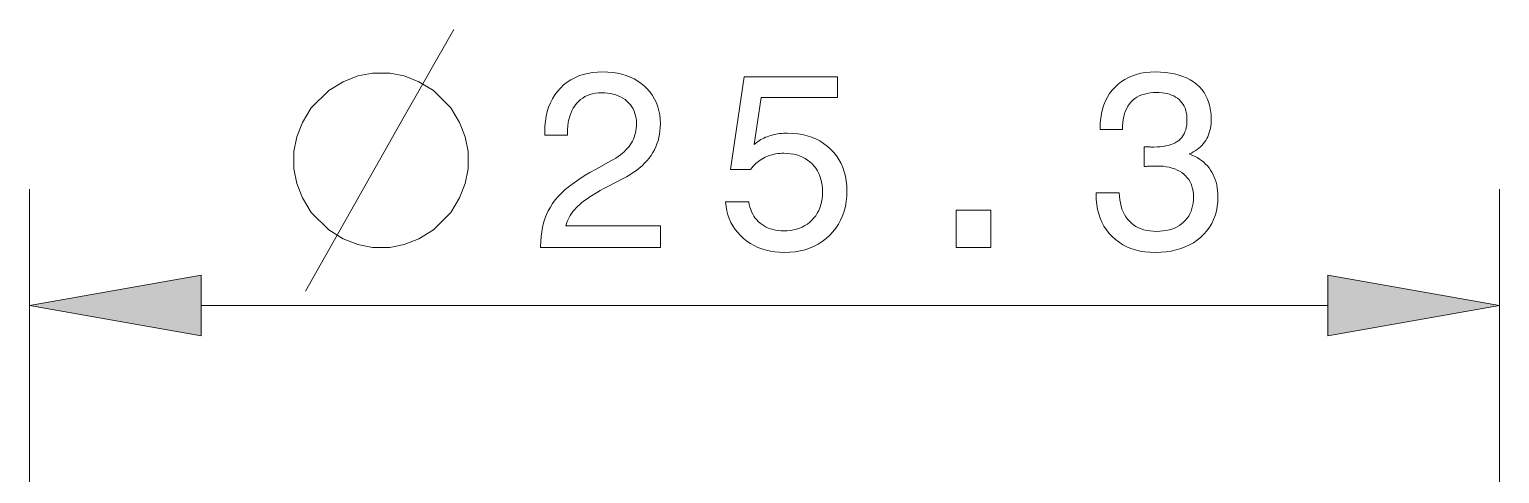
# Model space of a CAD drawing. Extents: x 0 to 297, y 0 to 547.
# Drawn here: x 132.95 to 158.25, y 359.21 to 366.85 of the extents above; entities that cross this region are included whole.
import ezdxf

# ---------------------------------------------------------------- set-up
doc = ezdxf.new("R2010")
doc.units = 0

msp = doc.modelspace()

# ---------------------------------------------------------------- linework, layer by layer
at = {"color": 7, "lineweight": 13}
for p, q in [((132.95, 329.858), (132.95, 364.099)), ((158.25, 329.858), (158.25, 364.099))]:
    msp.add_line(p, q, dxfattribs=at)
at = {"color": 7, "lineweight": 13, "ltscale": 0.484779}
msp.add_line((135.905, 362.099), (155.296, 362.099), dxfattribs=at)
at = {"color": 7, "lineweight": 13}
msp.add_lwpolyline([(137.702, 362.349), (139.402, 365.349), (140.252, 366.849)], dxfattribs=at)
for points in [[(139.152, 366.099), (138.852, 366.099), (138.602, 366.049), (138.352, 365.949), (138.102, 365.799), (137.802, 365.499), (137.652, 365.249), (137.552, 364.999), (137.502, 364.749), (137.502, 364.449), (137.552, 364.199), (137.652, 363.949), (137.802, 363.699), (138.102, 363.399), (138.352, 363.249), (138.602, 363.149), (138.852, 363.099), (139.152, 363.099), (139.402, 363.149), (139.652, 363.249), (139.902, 363.399), (140.202, 363.699), (140.352, 363.949), (140.452, 364.199), (140.502, 364.449), (140.502, 364.749), (140.452, 364.999), (140.352, 365.249), (140.202, 365.499), (139.902, 365.799), (139.652, 365.949), (139.402, 366.049)], [(141.748, 363.099), (141.748, 363.112), (141.75, 363.199), (141.756, 363.284), (141.767, 363.366), (141.781, 363.444), (141.8, 363.52), (141.823, 363.593), (141.849, 363.663), (141.88, 363.73), (141.916, 363.794), (141.955, 363.855), (141.999, 363.915), (142.051, 363.974), (142.109, 364.034), (142.173, 364.093), (142.245, 364.152), (142.323, 364.211), (142.407, 364.27), (142.499, 364.329), (142.596, 364.388), (142.701, 364.446), (142.956, 364.586), (143.001, 364.611), (143.043, 364.637), (143.083, 364.663), (143.12, 364.69), (143.155, 364.718), (143.187, 364.746), (143.217, 364.775), (143.244, 364.804), (143.269, 364.834), (143.291, 364.865), (143.311, 364.896), (143.329, 364.929), (143.345, 364.963), (143.359, 364.997), (143.37, 365.033), (143.38, 365.07), (143.387, 365.108), (143.393, 365.147), (143.396, 365.187), (143.397, 365.229), (143.395, 365.275), (143.39, 365.32), (143.382, 365.363), (143.371, 365.404), (143.356, 365.444), (143.338, 365.481), (143.317, 365.517), (143.292, 365.551), (143.264, 365.583), (143.233, 365.613), (143.2, 365.641), (143.164, 365.666), (143.125, 365.688), (143.085, 365.707), (143.042, 365.723), (142.998, 365.736), (142.95, 365.747), (142.901, 365.754), (142.85, 365.758), (142.796, 365.76), (142.743, 365.758), (142.692, 365.752), (142.643, 365.743), (142.597, 365.73), (142.553, 365.713), (142.511, 365.693), (142.472, 365.669), (142.434, 365.641), (142.4, 365.61), (142.367, 365.574), (142.337, 365.536), (142.31, 365.495), (142.287, 365.451), (142.266, 365.404), (142.249, 365.354), (142.235, 365.302), (142.224, 365.246), (142.216, 365.188), (142.211, 365.128), (142.21, 365.064), (142.21, 365.028), (141.818, 365.028), (141.818, 365.089), (141.82, 365.182), (141.829, 365.271), (141.842, 365.356), (141.861, 365.437), (141.885, 365.514), (141.915, 365.588), (141.95, 365.657), (141.99, 365.722), (142.036, 365.784), (142.088, 365.841), (142.144, 365.894), (142.203, 365.941), (142.267, 365.982), (142.334, 366.018), (142.405, 366.049), (142.48, 366.074), (142.559, 366.093), (142.642, 366.107), (142.729, 366.115), (142.819, 366.118), (142.906, 366.116), (142.989, 366.108), (143.07, 366.096), (143.146, 366.079), (143.219, 366.057), (143.289, 366.029), (143.356, 365.997), (143.419, 365.96), (143.479, 365.918), (143.535, 365.872), (143.587, 365.821), (143.633, 365.767), (143.674, 365.71), (143.71, 365.65), (143.74, 365.586), (143.764, 365.52), (143.783, 365.451), (143.797, 365.378), (143.805, 365.303), (143.808, 365.224), (143.806, 365.163), (143.802, 365.103), (143.794, 365.045), (143.782, 364.989), (143.768, 364.934), (143.75, 364.88), (143.729, 364.828), (143.705, 364.778), (143.678, 364.729), (143.648, 364.681), (143.614, 364.636), (143.577, 364.591), (143.536, 364.547), (143.493, 364.505), (143.445, 364.464), (143.395, 364.424), (143.341, 364.386), (143.283, 364.349), (143.223, 364.313), (143.159, 364.278), (142.906, 364.149), (142.836, 364.112), (142.77, 364.076), (142.708, 364.04), (142.65, 364.005), (142.596, 363.97), (142.546, 363.937), (142.501, 363.904), (142.459, 363.872), (142.421, 363.84), (142.388, 363.81), (142.358, 363.779), (142.329, 363.748), (142.303, 363.715), (142.279, 363.683), (142.258, 363.649), (142.238, 363.615), (142.22, 363.58), (142.205, 363.544), (142.192, 363.507), (142.18, 363.47), (143.808, 363.47), (143.808, 363.099)], [(151.307, 364.04), (151.705, 364.04), (151.708, 363.978), (151.714, 363.919), (151.724, 363.863), (151.736, 363.809), (151.752, 363.759), (151.771, 363.711), (151.793, 363.667), (151.819, 363.625), (151.847, 363.586), (151.879, 363.549), (151.914, 363.516), (151.952, 363.487), (151.992, 363.461), (152.035, 363.438), (152.08, 363.419), (152.129, 363.403), (152.179, 363.391), (152.233, 363.382), (152.289, 363.377), (152.348, 363.375), (152.406, 363.377), (152.461, 363.382), (152.514, 363.39), (152.564, 363.401), (152.612, 363.415), (152.657, 363.432), (152.7, 363.453), (152.74, 363.477), (152.778, 363.504), (152.813, 363.534), (152.845, 363.566), (152.874, 363.602), (152.9, 363.639), (152.922, 363.679), (152.94, 363.721), (152.956, 363.766), (152.968, 363.813), (152.976, 363.862), (152.981, 363.914), (152.983, 363.968), (152.981, 364.017), (152.976, 364.064), (152.968, 364.108), (152.956, 364.151), (152.941, 364.191), (152.923, 364.229), (152.901, 364.265), (152.876, 364.298), (152.847, 364.33), (152.815, 364.359), (152.78, 364.386), (152.743, 364.409), (152.702, 364.43), (152.659, 364.449), (152.614, 364.464), (152.565, 364.477), (152.514, 364.487), (152.46, 364.494), (152.403, 364.498), (152.344, 364.499), (152.336, 364.499), (152.327, 364.499), (152.318, 364.499), (152.31, 364.499), (152.301, 364.499), (152.292, 364.498), (152.283, 364.498), (152.274, 364.498), (152.265, 364.497), (152.256, 364.497), (152.246, 364.497), (152.236, 364.496), (152.225, 364.496), (152.214, 364.495), (152.202, 364.494), (152.189, 364.494), (152.176, 364.493), (152.162, 364.492), (152.148, 364.492), (152.133, 364.491), (152.133, 364.83), (152.143, 364.83), (152.152, 364.829), (152.161, 364.829), (152.17, 364.829), (152.179, 364.828), (152.187, 364.828), (152.196, 364.828), (152.205, 364.827), (152.213, 364.827), (152.222, 364.827), (152.23, 364.827), (152.238, 364.827), (152.247, 364.826), (152.255, 364.826), (152.262, 364.826), (152.27, 364.826), (152.278, 364.826), (152.285, 364.826), (152.293, 364.826), (152.3, 364.826), (152.357, 364.827), (152.41, 364.831), (152.461, 364.836), (152.508, 364.844), (152.553, 364.855), (152.595, 364.867), (152.633, 364.882), (152.669, 364.899), (152.701, 364.919), (152.731, 364.941), (152.758, 364.965), (152.781, 364.992), (152.802, 365.021), (152.821, 365.052), (152.836, 365.086), (152.849, 365.122), (152.859, 365.161), (152.866, 365.202), (152.87, 365.246), (152.871, 365.292), (152.87, 365.336), (152.866, 365.379), (152.859, 365.419), (152.849, 365.457), (152.837, 365.493), (152.822, 365.527), (152.805, 365.559), (152.784, 365.589), (152.761, 365.616), (152.735, 365.642), (152.707, 365.665), (152.676, 365.686), (152.643, 365.704), (152.607, 365.72), (152.569, 365.733), (152.529, 365.745), (152.486, 365.753), (152.441, 365.759), (152.394, 365.763), (152.344, 365.764), (152.288, 365.762), (152.235, 365.758), (152.185, 365.749), (152.137, 365.738), (152.092, 365.723), (152.05, 365.706), (152.01, 365.685), (151.974, 365.66), (151.94, 365.633), (151.909, 365.602), (151.881, 365.568), (151.855, 365.531), (151.833, 365.491), (151.814, 365.448), (151.797, 365.401), (151.784, 365.352), (151.774, 365.3), (151.766, 365.245), (151.762, 365.187), (151.76, 365.125), (151.376, 365.125), (151.376, 365.155), (151.379, 365.241), (151.387, 365.324), (151.399, 365.403), (151.417, 365.479), (151.44, 365.551), (151.469, 365.619), (151.502, 365.684), (151.54, 365.745), (151.584, 365.803), (151.633, 365.857), (151.686, 365.906), (151.742, 365.951), (151.802, 365.99), (151.866, 366.024), (151.933, 366.053), (152.004, 366.076), (152.078, 366.095), (152.156, 366.108), (152.238, 366.116), (152.323, 366.118), (152.413, 366.116), (152.499, 366.11), (152.58, 366.099), (152.658, 366.084), (152.731, 366.065), (152.8, 366.042), (152.865, 366.014), (152.926, 365.982), (152.983, 365.946), (153.036, 365.905), (153.084, 365.861), (153.127, 365.813), (153.165, 365.762), (153.198, 365.708), (153.225, 365.65), (153.248, 365.589), (153.266, 365.525), (153.278, 365.457), (153.286, 365.385), (153.289, 365.311), (153.288, 365.268), (153.285, 365.226), (153.28, 365.186), (153.273, 365.147), (153.265, 365.109), (153.254, 365.073), (153.242, 365.038), (153.227, 365.004), (153.211, 364.971), (153.193, 364.94), (153.173, 364.91), (153.151, 364.881), (153.127, 364.854), (153.101, 364.828), (153.074, 364.804), (153.045, 364.782), (153.013, 364.76), (152.98, 364.741), (152.946, 364.723), (152.909, 364.706), (152.956, 364.687), (153.001, 364.666), (153.044, 364.644), (153.084, 364.619), (153.122, 364.592), (153.158, 364.564), (153.191, 364.533), (153.222, 364.501), (153.251, 364.466), (153.277, 364.43), (153.301, 364.391), (153.322, 364.351), (153.341, 364.309), (153.357, 364.266), (153.371, 364.22), (153.382, 364.173), (153.391, 364.125), (153.397, 364.074), (153.401, 364.022), (153.402, 363.968), (153.399, 363.883), (153.391, 363.802), (153.376, 363.724), (153.355, 363.649), (153.329, 363.578), (153.296, 363.511), (153.258, 363.446), (153.214, 363.386), (153.163, 363.328), (153.107, 363.274), (153.046, 363.225), (152.981, 363.18), (152.913, 363.141), (152.84, 363.107), (152.764, 363.078), (152.683, 363.055), (152.599, 363.036), (152.511, 363.023), (152.419, 363.015), (152.323, 363.013), (152.232, 363.016), (152.145, 363.024), (152.062, 363.037), (151.982, 363.056), (151.906, 363.081), (151.834, 363.111), (151.766, 363.146), (151.701, 363.187), (151.64, 363.233), (151.583, 363.285), (151.531, 363.341), (151.484, 363.401), (151.442, 363.464), (151.406, 363.531), (151.376, 363.602), (151.351, 363.676), (151.332, 363.754), (151.318, 363.836), (151.31, 363.921), (151.307, 364.01)], [(144.929, 363.881), (145.33, 363.881), (145.338, 363.836), (145.349, 363.792), (145.363, 363.75), (145.378, 363.711), (145.397, 363.673), (145.417, 363.637), (145.441, 363.604), (145.466, 363.572), (145.494, 363.543), (145.525, 363.516), (145.558, 363.491), (145.592, 363.468), (145.628, 363.448), (145.666, 363.431), (145.706, 363.417), (145.748, 363.405), (145.791, 363.396), (145.836, 363.389), (145.882, 363.385), (145.931, 363.384), (145.99, 363.386), (146.047, 363.391), (146.101, 363.4), (146.153, 363.413), (146.203, 363.43), (146.25, 363.45), (146.295, 363.474), (146.338, 363.501), (146.378, 363.532), (146.416, 363.567), (146.451, 363.605), (146.482, 363.645), (146.509, 363.688), (146.533, 363.733), (146.553, 363.78), (146.57, 363.829), (146.583, 363.881), (146.592, 363.935), (146.597, 363.991), (146.599, 364.05), (146.597, 364.11), (146.592, 364.167), (146.583, 364.222), (146.57, 364.275), (146.554, 364.325), (146.534, 364.372), (146.51, 364.417), (146.483, 364.46), (146.452, 364.5), (146.418, 364.537), (146.38, 364.572), (146.34, 364.602), (146.298, 364.63), (146.253, 364.653), (146.205, 364.673), (146.156, 364.689), (146.103, 364.702), (146.048, 364.711), (145.991, 364.717), (145.931, 364.718), (145.896, 364.718), (145.862, 364.716), (145.829, 364.712), (145.796, 364.707), (145.764, 364.701), (145.732, 364.693), (145.701, 364.684), (145.671, 364.674), (145.641, 364.662), (145.612, 364.649), (145.583, 364.634), (145.555, 364.618), (145.528, 364.601), (145.502, 364.582), (145.476, 364.562), (145.451, 364.541), (145.427, 364.518), (145.404, 364.494), (145.381, 364.469), (145.36, 364.442), (145.016, 364.442), (145.252, 366.032), (146.854, 366.032), (146.854, 365.678), (145.541, 365.678), (145.421, 364.87), (145.443, 364.889), (145.465, 364.906), (145.489, 364.923), (145.513, 364.939), (145.538, 364.954), (145.564, 364.968), (145.59, 364.981), (145.618, 364.993), (145.646, 365.004), (145.675, 365.015), (145.704, 365.024), (145.734, 365.032), (145.765, 365.04), (145.796, 365.046), (145.828, 365.052), (145.86, 365.056), (145.893, 365.06), (145.926, 365.062), (145.96, 365.064), (145.994, 365.064), (146.085, 365.061), (146.172, 365.053), (146.255, 365.039), (146.335, 365.02), (146.411, 364.996), (146.483, 364.965), (146.552, 364.93), (146.618, 364.889), (146.679, 364.842), (146.737, 364.79), (146.791, 364.734), (146.839, 364.674), (146.881, 364.61), (146.917, 364.543), (146.948, 364.473), (146.974, 364.4), (146.993, 364.323), (147.007, 364.242), (147.016, 364.158), (147.019, 364.071), (147.016, 363.979), (147.007, 363.889), (146.992, 363.804), (146.971, 363.722), (146.944, 363.644), (146.911, 363.569), (146.873, 363.498), (146.828, 363.43), (146.777, 363.366), (146.72, 363.306), (146.659, 363.25), (146.594, 363.2), (146.525, 363.156), (146.453, 363.118), (146.377, 363.086), (146.298, 363.06), (146.214, 363.039), (146.128, 363.025), (146.037, 363.016), (145.944, 363.013), (145.86, 363.015), (145.78, 363.022), (145.702, 363.034), (145.628, 363.051), (145.556, 363.073), (145.487, 363.099), (145.421, 363.13), (145.358, 363.166), (145.298, 363.207), (145.24, 363.252), (145.187, 363.301), (145.139, 363.354), (145.095, 363.409), (145.057, 363.468), (145.023, 363.529), (144.994, 363.594), (144.971, 363.661), (144.952, 363.731), (144.938, 363.805)], [(148.899, 363.099), (148.899, 363.742), (149.496, 363.742), (149.496, 363.099)], [(135.905, 362.62), (132.95, 362.099), (135.905, 361.578)], [(155.296, 361.578), (158.25, 362.099), (155.296, 362.62)]]:
    msp.add_lwpolyline(points, close=True, dxfattribs=at)
for points in [[(135.905, 362.62), (132.95, 362.099), (135.905, 362.62), (135.905, 361.578)], [(155.296, 361.578), (158.25, 362.099), (155.296, 361.578), (155.296, 362.62)]]:
    msp.add_solid(points, dxfattribs=at)

doc.saveas('drawing.dxf')
